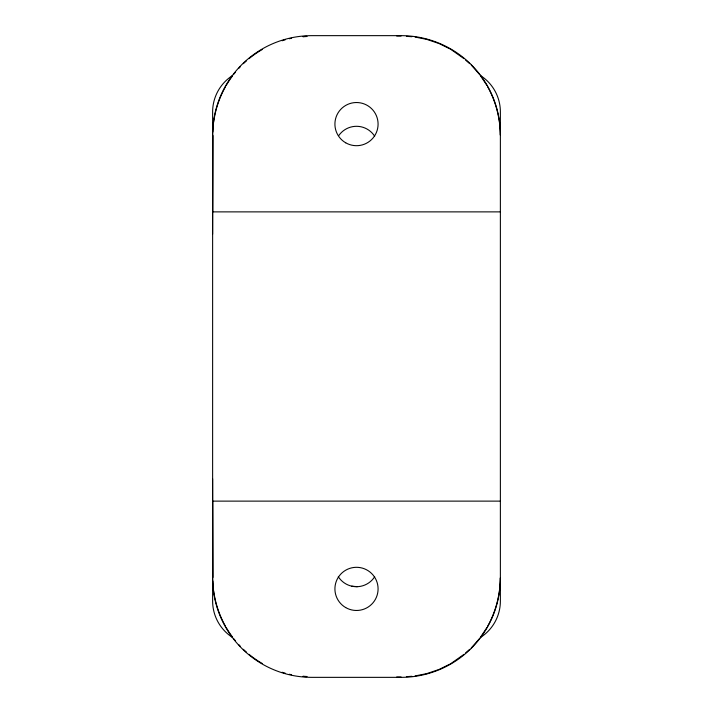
<?xml version="1.0" encoding="UTF-8"?>
<svg xmlns="http://www.w3.org/2000/svg" width="713" height="713" viewBox="0 0 713 713"><rect width="100%" height="100%" fill="white"/><g stroke="black" fill="none" stroke-linecap="round" stroke-linejoin="round"><path stroke-width="1.07" d="M212.626 234.203L212.786 135.274L212.626 211.877L500.374 211.877M500.374 577.726C500.17 594.704 495.874 611.567 487.558 626.397M480.464 637.262L487.077 627.36M471.302 647.921L479.867 638.162M463.976 654.347L450.741 663.705M465.607 652.921L469.671 649.356M439.092 669.445L449.769 664.177M438.067 669.792L426.793 673.616L415.126 675.942M303.016 36.746L307.071 36.479M406.41 676.655L411.873 676.298M396.695 36.006L401.098 35.998M500.374 501.123L212.626 501.123L212.786 577.726L212.626 478.797M357.427 586.683L351.812 586.193M396.695 676.994L401.098 677.002M406.41 36.345L411.873 36.702M303.016 676.254L307.071 676.521M415.126 37.058L426.793 39.384L438.067 43.208M439.092 43.555L449.769 48.823M450.741 49.295L463.976 58.653M465.607 60.079L469.671 63.644M471.302 65.079L479.867 74.838M480.464 75.738L487.077 85.64M487.558 86.603C495.874 101.433 500.17 118.296 500.374 135.274M338.8 135.532A21.586 21.586 0 0 1 374.681 136.245M374.699 576.728A21.586 21.586 0 0 1 338.292 576.71M480.41 637.502A43.163 43.163 0 0 0 500.374 601.095L500.374 111.905A43.163 43.163 0 0 0 480.41 75.498M232.59 75.498A43.163 43.163 0 0 0 212.626 111.905L212.626 601.095A43.163 43.163 0 0 0 232.59 637.502M212.626 578.074A99.276 99.276 0 0 0 311.902 677.35L401.098 677.35A99.276 99.276 0 0 0 500.374 578.074M212.626 134.926A99.276 99.276 0 0 1 311.902 35.65L401.098 35.65A99.276 99.276 0 0 1 500.374 134.926M212.839 132.039A99.116 99.116 0 0 1 213.499 123.411M213.633 122.342A99.116 99.116 0 0 1 225.531 86.656M226.066 85.72A99.116 99.116 0 0 1 232.616 75.801M233.926 74.09A99.116 99.116 0 0 1 235.281 72.405M238.828 68.314A99.116 99.116 0 0 1 240.308 66.737M243.356 63.68A99.116 99.116 0 0 1 246.546 60.757M249.024 58.653A99.116 99.116 0 0 1 262.339 49.438M282.098 40.748A99.116 99.116 0 0 1 285.209 39.821M289.389 38.752A99.116 99.116 0 0 1 291.501 38.288M303.257 36.541A99.116 99.116 0 0 1 306.492 36.31M306.492 676.69A99.116 99.116 0 0 1 303.257 676.459M291.501 674.712A99.116 99.116 0 0 1 289.389 674.248M285.209 673.179A99.116 99.116 0 0 1 282.098 672.252M262.339 663.562A99.116 99.116 0 0 1 249.024 654.347M246.546 652.243A99.116 99.116 0 0 1 243.356 649.32M240.308 646.263A99.116 99.116 0 0 1 238.828 644.686M235.281 640.595A99.116 99.116 0 0 1 233.926 638.91M232.616 637.199A99.116 99.116 0 0 1 226.066 627.28M225.531 626.344A99.116 99.116 0 0 1 213.633 590.658M213.499 589.589A99.116 99.116 0 0 1 212.839 580.961M345.707 142.805A21.586 21.586 0 0 0 378.086 124.115A21.586 21.586 0 0 0 345.707 105.417A21.586 21.586 0 0 0 345.707 142.805M345.707 607.583A21.586 21.586 0 0 0 378.086 588.885A21.586 21.586 0 0 0 345.707 570.195A21.586 21.586 0 0 0 345.707 607.583"/></g></svg>
